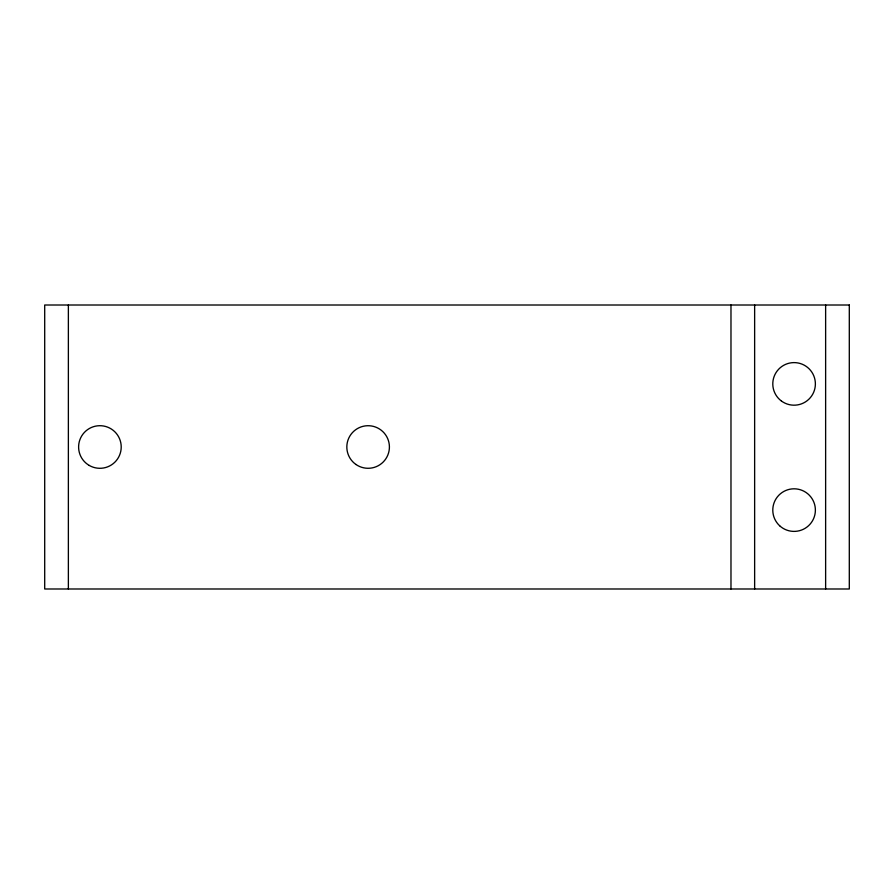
<?xml version="1.0" encoding="UTF-8"?>
<svg xmlns="http://www.w3.org/2000/svg" width="894" height="894" viewBox="0 0 894 894"><rect width="100%" height="100%" fill="white"/><g stroke="black" fill="none" stroke-linecap="round" stroke-linejoin="round"><path stroke-width="1.34" d="M825.631 305.01L825.631 588.99M754.637 305.01L754.637 588.99M730.979 305.01L730.979 588.99M68.369 305.01L68.369 588.99M849.3 305.01L44.7 305.01L44.7 588.99L849.3 588.99L849.3 305.01M781.445 401.037A21.3 21.3 0 0 0 815.25 386.264A21.3 21.3 0 0 0 785.558 364.383A21.3 21.3 0 0 0 781.445 401.037M779.635 525.75A21.3 21.3 0 0 0 814.859 514.799A21.3 21.3 0 0 0 787.759 489.767A21.3 21.3 0 0 0 779.635 525.75M355.968 464.489A21.3 21.3 0 0 0 389.337 448.777A21.3 21.3 0 0 0 359.053 427.734A21.3 21.3 0 0 0 355.968 464.489M89.266 465.45A21.3 21.3 0 0 0 121.215 447A21.3 21.3 0 0 0 89.266 428.55A21.3 21.3 0 0 0 89.266 465.45"/></g></svg>
